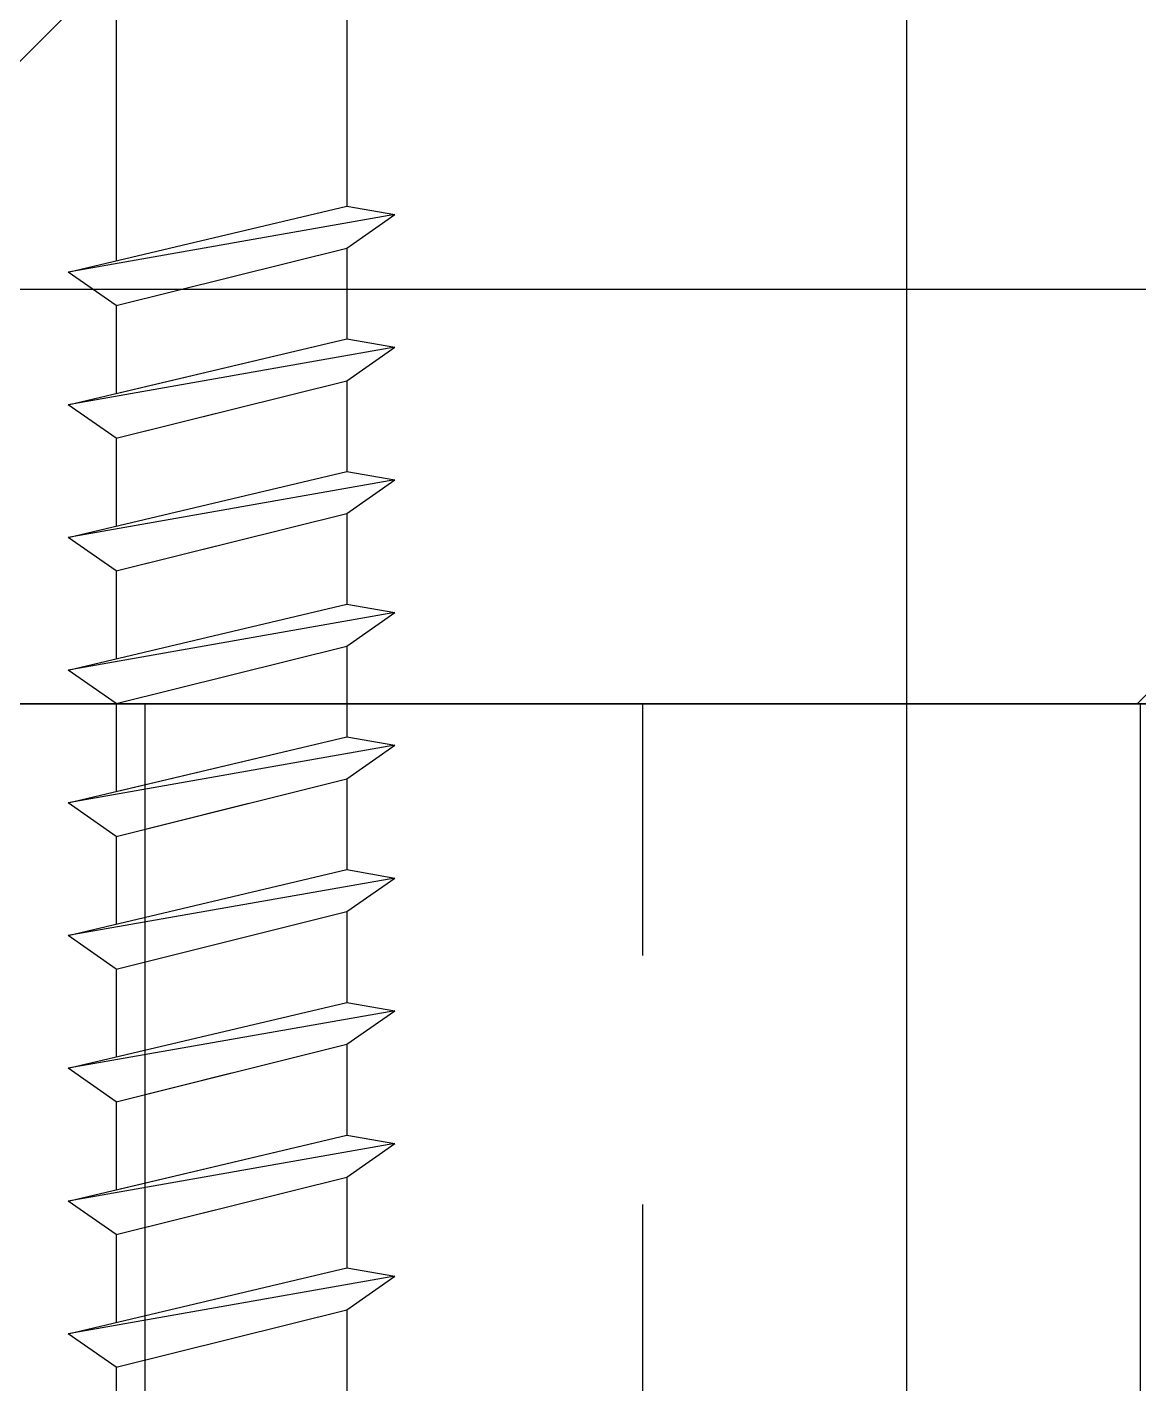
# Model space of a CAD drawing. Header units: inches. Extents: x -2661 to 42767, y -1222 to 9099.
# Drawn here: x -241.589 to -240.752, y 3475.24 to 3476.263 of the extents above; entities that cross this region are included whole.
import ezdxf

# ---------------------------------------------------------------- set-up
doc = ezdxf.new("R2010")
doc.units = ezdxf.units.IN
doc.header["$LTSCALE"] = 12
doc.header["$MEASUREMENT"] = 0
doc.layers.get('0').update_dxf_attribs({"linetype": 'CONTINUOUS'})
for name, color, linetype in [('S-FASTENERS', 2, 'CONTINUOUS'), ('S-NAIL', 2, 'CONTINUOUS'), ('S-SIMPSON', 2, 'CONTINUOUS'), ('S-WOOD', 3, 'CONTINUOUS')]:
    doc.layers.add(name, color=color, linetype=linetype)

# ---------------------------------------------------------------- blocks, each defined once
blk = doc.blocks.new('*U1147')
at = {"layer": 'S-WOOD'}
h = blk.add_hatch(dxfattribs=at)
h.set_pattern_fill('ANSI33', color=1, scale=3, angle=45, style=0)
h.set_pattern_definition([(90, (3.75, -8.375), (-0.75, 1e-16), []), (90, (4.125, -8), (-0.75, 1e-16), [0.375, -0.1875])])
h.paths.add_polyline_path([(5.25, -11.875), (0, -11.875), (0, 0), (5.25, 0)])
blk.add_lwpolyline([(5.25, -11.875), (0, -11.875), (0, 0), (5.25, 0)], close=True)
at = {"color": 4}
blk.add_lwpolyline([(0, 0), (5.25, 0), (5.25, -11.875), (0, -11.875)], close=True, dxfattribs=at)
blk = doc.blocks.new('*U1292')
blk.add_line((0, 0.25), (0, -2.75))
blk = doc.blocks.new('SDS.25X6-f')
at = {"layer": 'S-SIMPSON'}
for p, q in [((0.087, -0.5316), (0.087, -2.75)), ((0.087, -0.5316), (0.087, -2.75)), ((-0.087, -0.536), (-0.087, -2.7912)), ((-0.087, -0.5749), (-0.087, -2.7912)), ((0.087, -2.6816), (0.087, -2.75)), ((0.087, -2.6816), (0.087, -2.75)), ((0.087, -2.6816), (0.087, -2.75)), ((0.087, -2.6816), (0.087, -2.75)), ((0.087, -2.6816), (0.087, -2.75)), ((0.087, -2.6816), (0.087, -2.75)), ((-0.087, -2.7249), (-0.087, -2.7912)), ((-0.087, -2.7249), (-0.087, -2.7912)), ((-0.087, -2.7249), (-0.087, -2.7912)), ((-0.087, -2.7249), (-0.087, -2.7912)), ((-0.087, -2.7249), (-0.087, -2.7912)), ((-0.087, -2.7249), (-0.087, -2.7912)), ((-0.087, -2.7249), (-0.087, -2.7912)), ((-0.087, -2.7249), (-0.087, -2.7912))]:
    blk.add_line(p, q, dxfattribs=at)
at = {"layer": 'S-SIMPSON', "color": 1}
for p, q in [((-0.123, -2.7997), (0.087, -2.75)), ((-0.123, -2.7997), (0.087, -2.75)), ((-0.123, -2.7997), (0.087, -2.75)), ((-0.123, -2.7997), (0.087, -2.75)), ((0.087, -2.75), (0.123, -2.7563)), ((0.087, -2.75), (0.123, -2.7563)), ((0.087, -2.75), (0.123, -2.7563)), ((0.087, -2.75), (0.123, -2.7563)), ((0.123, -2.7563), (-0.123, -2.7997)), ((0.123, -2.7563), (-0.123, -2.7997)), ((0.123, -2.7563), (-0.123, -2.7997)), ((0.123, -2.7563), (-0.123, -2.7997)), ((0.087, -2.7816), (0.123, -2.7563)), ((0.087, -2.7816), (0.123, -2.7563)), ((0.087, -2.7816), (0.123, -2.7563)), ((0.087, -2.7816), (0.123, -2.7563)), ((-0.087, -2.8249), (0.087, -2.7816)), ((-0.087, -2.8249), (0.087, -2.7816)), ((-0.087, -2.8249), (0.087, -2.7816)), ((-0.087, -2.8249), (0.087, -2.7816)), ((0.087, -2.7816), (0.087, -2.85)), ((0.087, -2.7816), (0.087, -2.85)), ((0.087, -2.7816), (0.087, -2.85)), ((0.087, -2.7816), (0.087, -2.85)), ((0.087, -2.7816), (0.087, -2.85)), ((0.087, -2.7816), (0.087, -2.85)), ((0.087, -2.7816), (0.087, -2.85)), ((0.087, -2.7816), (0.087, -2.85)), ((0.087, -2.7816), (0.087, -2.85)), ((0.087, -2.7816), (0.087, -2.85)), ((0.087, -2.7816), (0.087, -2.85)), ((0.087, -2.7816), (0.087, -2.85)), ((0.087, -2.7816), (0.087, -2.85)), ((0.087, -2.7816), (0.087, -2.85)), ((-0.087, -2.8249), (-0.123, -2.7997)), ((-0.087, -2.8249), (-0.123, -2.7997)), ((-0.087, -2.8249), (-0.123, -2.7997)), ((-0.087, -2.8249), (-0.123, -2.7997)), ((-0.087, -2.8249), (-0.123, -2.7997)), ((-0.087, -2.8249), (0, -2.8032)), ((-0.087, -2.8249), (-0.087, -2.8912)), ((-0.087, -2.8249), (-0.087, -2.8912)), ((-0.087, -2.8249), (-0.087, -2.8912)), ((-0.087, -2.8249), (-0.087, -2.8912)), ((-0.087, -2.8249), (-0.087, -2.8912)), ((-0.087, -2.8249), (-0.087, -2.8912)), ((-0.087, -2.8249), (-0.087, -2.8912)), ((-0.087, -2.8249), (-0.087, -2.8912)), ((-0.087, -2.8249), (-0.087, -2.8912)), ((-0.087, -2.8249), (-0.087, -2.8912)), ((-0.087, -2.8249), (-0.087, -2.8912)), ((-0.087, -2.8249), (-0.087, -2.8912)), ((-0.087, -2.8249), (-0.087, -2.8912)), ((-0.087, -2.8249), (-0.087, -2.8912)), ((-0.087, -2.8249), (-0.087, -2.8912)), ((-0.087, -2.8249), (-0.087, -2.8912)), ((-0.123, -2.8997), (0.087, -2.85)), ((-0.123, -2.8997), (0.087, -2.85)), ((-0.123, -2.8997), (0.087, -2.85)), ((-0.123, -2.8997), (0.087, -2.85)), ((-0.123, -2.8997), (0.087, -2.85)), ((-0.123, -2.8997), (0.087, -2.85)), ((-0.123, -2.8997), (0.087, -2.85)), ((-0.123, -2.8997), (0.087, -2.85)), ((-0.087, -2.8912), (0.087, -2.85)), ((0.087, -2.85), (0.123, -2.8563)), ((0.087, -2.85), (0.123, -2.8563)), ((0.087, -2.85), (0.123, -2.8563)), ((0.087, -2.85), (0.123, -2.8563)), ((0.087, -2.85), (0.123, -2.8563)), ((0.087, -2.85), (0.123, -2.8563)), ((0.087, -2.85), (0.123, -2.8563)), ((0.087, -2.85), (0.123, -2.8563)), ((0.087, -2.85), (0.123, -2.8563)), ((0.123, -2.8563), (-0.123, -2.8997)), ((0.123, -2.8563), (-0.123, -2.8997)), ((0.123, -2.8563), (-0.123, -2.8997)), ((0.123, -2.8563), (-0.123, -2.8997)), ((0.123, -2.8563), (-0.123, -2.8997)), ((0.123, -2.8563), (-0.123, -2.8997)), ((0.123, -2.8563), (-0.123, -2.8997)), ((0.123, -2.8563), (-0.123, -2.8997)), ((0.123, -2.8563), (-0.123, -2.8997)), ((0.087, -2.8816), (0.123, -2.8563)), ((0.087, -2.8816), (0.123, -2.8563)), ((0.087, -2.8816), (0.123, -2.8563)), ((0.087, -2.8816), (0.123, -2.8563)), ((0.087, -2.8816), (0.123, -2.8563)), ((0.087, -2.8816), (0.123, -2.8563)), ((0.087, -2.8816), (0.123, -2.8563)), ((0.087, -2.8816), (0.123, -2.8563)), ((0.087, -2.8816), (0.123, -2.8563)), ((-0.087, -2.9249), (0.087, -2.8816)), ((-0.087, -2.9249), (0.087, -2.8816)), ((-0.087, -2.9249), (0.087, -2.8816)), ((-0.087, -2.9249), (0.087, -2.8816)), ((-0.087, -2.9249), (0.087, -2.8816)), ((-0.087, -2.9249), (0.087, -2.8816)), ((-0.087, -2.9249), (0.087, -2.8816)), ((-0.087, -2.9249), (0.087, -2.8816)), ((-0.087, -2.9249), (0.087, -2.8816)), ((0.087, -2.8816), (0.087, -2.95)), ((0.087, -2.8816), (0.087, -2.95)), ((0.087, -2.8816), (0.087, -2.95)), ((0.087, -2.8816), (0.087, -2.95)), ((0.087, -2.8816), (0.087, -2.95)), ((0.087, -2.8816), (0.087, -2.95)), ((0.087, -2.8816), (0.087, -2.95)), ((0.087, -2.8816), (0.087, -2.95)), ((0.087, -2.8816), (0.087, -2.95)), ((0.087, -2.8816), (0.087, -2.95)), ((0.087, -2.8816), (0.087, -2.95)), ((0.087, -2.8816), (0.087, -2.95)), ((0.087, -2.8816), (0.087, -2.95)), ((0.087, -2.8816), (0.087, -2.95)), ((0.087, -2.8816), (0.087, -2.95)), ((0.087, -2.8816), (0.087, -2.95)), ((0.087, -2.8816), (0.087, -2.95)), ((0.087, -2.8816), (0.087, -2.95)), ((0.087, -2.8816), (0.087, -2.95)), ((0.087, -2.8816), (0.087, -2.95)), ((0.087, -2.8816), (0.087, -2.95)), ((-0.087, -2.9249), (-0.123, -2.8997)), ((-0.087, -2.9249), (-0.123, -2.8997)), ((-0.087, -2.9249), (-0.123, -2.8997)), ((-0.087, -2.9249), (-0.123, -2.8997)), ((-0.087, -2.9249), (-0.123, -2.8997)), ((-0.087, -2.9249), (-0.123, -2.8997)), ((-0.087, -2.9249), (-0.123, -2.8997)), ((-0.087, -2.9249), (-0.123, -2.8997)), ((-0.087, -2.9249), (-0.123, -2.8997)), ((-0.087, -2.9249), (-0.123, -2.8997)), ((-0.087, -2.9249), (-0.123, -2.8997)), ((-0.087, -2.9249), (-0.123, -2.8997)), ((-0.087, -2.9249), (-0.123, -2.8997)), ((-0.087, -2.9249), (0.013, -2.9)), ((-0.087, -2.9249), (0.013, -2.9)), ((-0.087, -2.9249), (0.013, -2.9)), ((-0.087, -2.9249), (0, -2.9032)), ((-0.087, -2.9249), (-0.087, -2.9912)), ((-0.087, -2.9249), (-0.087, -2.9912)), ((-0.087, -2.9249), (-0.087, -2.9912)), ((-0.087, -2.9249), (-0.087, -2.9912)), ((-0.087, -2.9249), (-0.087, -2.9912)), ((-0.087, -2.9249), (-0.087, -2.9912)), ((-0.087, -2.9249), (-0.087, -2.9912)), ((-0.087, -2.9249), (-0.087, -2.9912)), ((-0.087, -2.9249), (-0.087, -2.9912)), ((-0.087, -2.9249), (-0.087, -2.9912)), ((-0.087, -2.9249), (-0.087, -2.9912)), ((-0.087, -2.9249), (-0.087, -2.9912)), ((-0.087, -2.9249), (-0.087, -2.9912)), ((-0.087, -2.9249), (-0.087, -2.9912)), ((-0.087, -2.9249), (-0.087, -2.9912)), ((-0.087, -2.9249), (-0.087, -2.9912)), ((-0.087, -2.9249), (-0.087, -2.9912)), ((-0.087, -2.9249), (-0.087, -2.9912)), ((-0.087, -2.9249), (-0.087, -2.9912)), ((-0.087, -2.9249), (-0.087, -2.9912)), ((-0.087, -2.9249), (-0.087, -2.9912)), ((-0.123, -2.9997), (0.087, -2.95)), ((-0.123, -2.9997), (0.087, -2.95)), ((-0.123, -2.9997), (0.087, -2.95)), ((-0.123, -2.9997), (0.087, -2.95)), ((-0.123, -2.9997), (0.087, -2.95)), ((-0.123, -2.9997), (0.087, -2.95)), ((-0.123, -2.9997), (0.087, -2.95)), ((-0.123, -2.9997), (0.087, -2.95)), ((-0.123, -2.9997), (0.087, -2.95)), ((-0.123, -2.9997), (0.087, -2.95)), ((-0.123, -2.9997), (0.087, -2.95)), ((-0.123, -2.9997), (0.087, -2.95)), ((0.087, -2.95), (0.123, -2.9563)), ((0.087, -2.95), (0.123, -2.9563)), ((0.087, -2.95), (0.123, -2.9563)), ((0.087, -2.95), (0.123, -2.9563)), ((0.087, -2.95), (0.123, -2.9563)), ((0.087, -2.95), (0.123, -2.9563)), ((0.087, -2.95), (0.123, -2.9563)), ((0.087, -2.95), (0.123, -2.9563)), ((0.087, -2.95), (0.123, -2.9563)), ((0.087, -2.95), (0.123, -2.9563)), ((0.087, -2.95), (0.123, -2.9563)), ((0.087, -2.95), (0.123, -2.9563)), ((0.123, -2.9563), (-0.123, -2.9997)), ((0.123, -2.9563), (-0.123, -2.9997)), ((0.123, -2.9563), (-0.123, -2.9997)), ((0.123, -2.9563), (-0.123, -2.9997)), ((0.123, -2.9563), (-0.123, -2.9997)), ((0.123, -2.9563), (-0.123, -2.9997)), ((0.123, -2.9563), (-0.123, -2.9997)), ((0.123, -2.9563), (-0.123, -2.9997)), ((0.123, -2.9563), (-0.123, -2.9997)), ((0.123, -2.9563), (-0.123, -2.9997)), ((0.123, -2.9563), (-0.123, -2.9997)), ((0.123, -2.9563), (-0.123, -2.9997)), ((0.087, -2.9816), (0.123, -2.9563)), ((0.087, -2.9816), (0.123, -2.9563)), ((0.087, -2.9816), (0.123, -2.9563)), ((0.087, -2.9816), (0.123, -2.9563)), ((0.087, -2.9816), (0.123, -2.9563)), ((0.087, -2.9816), (0.123, -2.9563)), ((0.087, -2.9816), (0.123, -2.9563)), ((0.087, -2.9816), (0.123, -2.9563)), ((0.087, -2.9816), (0.123, -2.9563)), ((0.087, -2.9816), (0.123, -2.9563)), ((0.087, -2.9816), (0.123, -2.9563)), ((0.087, -2.9816), (0.123, -2.9563)), ((-0.087, -3.0249), (0.087, -2.9816)), ((-0.087, -3.0249), (0.087, -2.9816)), ((-0.087, -3.0249), (0.087, -2.9816)), ((-0.087, -3.0249), (0.087, -2.9816)), ((-0.087, -3.0249), (0.087, -2.9816)), ((-0.087, -3.0249), (0.087, -2.9816)), ((-0.087, -3.0249), (0.087, -2.9816)), ((-0.087, -3.0249), (0.087, -2.9816)), ((-0.087, -3.0249), (0.087, -2.9816)), ((-0.087, -3.0249), (0.087, -2.9816)), ((-0.087, -3.0249), (0.087, -2.9816)), ((-0.087, -3.0249), (0.087, -2.9816)), ((0.087, -2.9816), (0.087, -3.05)), ((0.087, -2.9816), (0.087, -3.05)), ((0.087, -2.9816), (0.087, -3.05)), ((0.087, -2.9816), (0.087, -3.05)), ((0.087, -2.9816), (0.087, -3.05)), ((0.087, -2.9816), (0.087, -3.05)), ((0.087, -2.9816), (0.087, -3.05)), ((0.087, -2.9816), (0.087, -3.05)), ((0.087, -2.9816), (0.087, -3.05)), ((0.087, -2.9816), (0.087, -3.05)), ((0.087, -2.9816), (0.087, -3.05)), ((0.087, -2.9816), (0.087, -3.05)), ((0.087, -2.9816), (0.087, -3.05)), ((0.087, -2.9816), (0.087, -3.05)), ((0.087, -2.9816), (0.087, -3.05)), ((0.087, -2.9816), (0.087, -3.05)), ((0.087, -2.9816), (0.087, -3.05)), ((0.087, -2.9816), (0.087, -3.05)), ((0.087, -2.9816), (0.087, -3.05)), ((0.087, -2.9816), (0.087, -3.05)), ((0.087, -2.9816), (0.087, -3.05)), ((0.087, -2.9816), (0.087, -3.05)), ((0.087, -2.9816), (0.087, -3.05)), ((0.087, -2.9816), (0.087, -3.05)), ((0.087, -2.9816), (0.087, -3.05)), ((-0.087, -3.0249), (-0.123, -2.9997)), ((-0.087, -3.0249), (-0.123, -2.9997)), ((-0.087, -3.0249), (-0.123, -2.9997)), ((-0.087, -3.0249), (-0.123, -2.9997)), ((-0.087, -3.0249), (-0.123, -2.9997)), ((-0.087, -3.0249), (-0.123, -2.9997)), ((-0.087, -3.0249), (-0.123, -2.9997)), ((-0.087, -3.0249), (-0.123, -2.9997)), ((-0.087, -3.0249), (-0.123, -2.9997)), ((-0.087, -3.0249), (-0.123, -2.9997)), ((-0.087, -3.0249), (-0.123, -2.9997)), ((-0.087, -3.0249), (-0.123, -2.9997)), ((-0.087, -3.0249), (-0.123, -2.9997)), ((-0.087, -3.0249), (-0.123, -2.9997)), ((-0.087, -3.0249), (-0.123, -2.9997)), ((-0.087, -3.0249), (0.013, -3)), ((-0.087, -3.0249), (0.013, -3)), ((-0.087, -3.0249), (0.013, -3)), ((-0.087, -3.0249), (-0.087, -3.0912)), ((-0.087, -3.0249), (-0.087, -3.0912)), ((-0.087, -3.0249), (-0.087, -3.0912)), ((-0.087, -3.0249), (-0.087, -3.0912)), ((-0.087, -3.0249), (-0.087, -3.0912)), ((-0.087, -3.0249), (-0.087, -3.0912)), ((-0.087, -3.0249), (-0.087, -3.0912)), ((-0.087, -3.0249), (-0.087, -3.0912)), ((-0.087, -3.0249), (-0.087, -3.0912)), ((-0.087, -3.0249), (-0.087, -3.0912)), ((-0.087, -3.0249), (-0.087, -3.0912)), ((-0.087, -3.0249), (-0.087, -3.0912)), ((-0.087, -3.0249), (-0.087, -3.0912)), ((-0.087, -3.0249), (-0.087, -3.0912)), ((-0.087, -3.0249), (-0.087, -3.0912)), ((-0.087, -3.0249), (-0.087, -3.0912)), ((-0.087, -3.0249), (-0.087, -3.0912)), ((-0.087, -3.0249), (-0.087, -3.0912)), ((-0.087, -3.0249), (-0.087, -3.0912)), ((-0.087, -3.0249), (-0.087, -3.0912)), ((-0.087, -3.0249), (-0.087, -3.0912)), ((-0.087, -3.0249), (-0.087, -3.0912)), ((-0.087, -3.0249), (-0.087, -3.0912)), ((-0.087, -3.0249), (-0.087, -3.0912)), ((-0.087, -3.0249), (-0.087, -3.0912)), ((-0.123, -3.0997), (0.087, -3.05)), ((-0.123, -3.0997), (0.087, -3.05)), ((-0.123, -3.0997), (0.087, -3.05)), ((-0.123, -3.0997), (0.087, -3.05)), ((-0.123, -3.0997), (0.087, -3.05)), ((-0.123, -3.0997), (0.087, -3.05)), ((-0.123, -3.0997), (0.087, -3.05)), ((-0.123, -3.0997), (0.087, -3.05)), ((-0.123, -3.0997), (0.087, -3.05)), ((-0.123, -3.0997), (0.087, -3.05)), ((-0.123, -3.0997), (0.087, -3.05)), ((-0.123, -3.0997), (0.087, -3.05)), ((-0.123, -3.0997), (0.087, -3.05)), ((-0.123, -3.0997), (0.087, -3.05)), ((-0.123, -3.0997), (0.087, -3.05)), ((-0.123, -3.0997), (0.087, -3.05)), ((-0.123, -3.0997), (0.087, -3.05)), ((-0.123, -3.0997), (0.087, -3.05)), ((-0.123, -3.0997), (0.087, -3.05)), ((0.123, -3.0563), (-0.123, -3.0997)), ((0.123, -3.0563), (-0.123, -3.0997)), ((0.123, -3.0563), (-0.123, -3.0997)), ((0.123, -3.0563), (-0.123, -3.0997)), ((0.123, -3.0563), (-0.123, -3.0997)), ((0.123, -3.0563), (-0.123, -3.0997)), ((0.123, -3.0563), (-0.123, -3.0997)), ((0.123, -3.0563), (-0.123, -3.0997)), ((0.123, -3.0563), (-0.123, -3.0997)), ((0.123, -3.0563), (-0.123, -3.0997)), ((0.123, -3.0563), (-0.123, -3.0997)), ((0.123, -3.0563), (-0.123, -3.0997)), ((0.123, -3.0563), (-0.123, -3.0997)), ((0.123, -3.0563), (-0.123, -3.0997)), ((0.123, -3.0563), (-0.123, -3.0997)), ((0.123, -3.0563), (-0.123, -3.0997)), ((0.123, -3.0563), (-0.123, -3.0997)), ((0.123, -3.0563), (-0.123, -3.0997)), ((0.123, -3.0563), (-0.123, -3.0997)), ((0.087, -3.05), (0.123, -3.0563)), ((0.087, -3.05), (0.123, -3.0563)), ((0.087, -3.05), (0.123, -3.0563)), ((0.087, -3.05), (0.123, -3.0563)), ((0.087, -3.05), (0.123, -3.0563)), ((0.087, -3.05), (0.123, -3.0563)), ((0.087, -3.05), (0.123, -3.0563)), ((0.087, -3.05), (0.123, -3.0563)), ((0.087, -3.05), (0.123, -3.0563)), ((0.087, -3.05), (0.123, -3.0563)), ((0.087, -3.05), (0.123, -3.0563)), ((0.087, -3.05), (0.123, -3.0563)), ((0.087, -3.05), (0.123, -3.0563)), ((0.087, -3.05), (0.123, -3.0563)), ((0.087, -3.05), (0.123, -3.0563)), ((0.087, -3.05), (0.123, -3.0563)), ((0.087, -3.05), (0.123, -3.0563)), ((0.087, -3.05), (0.123, -3.0563)), ((0.087, -3.05), (0.123, -3.0563)), ((0.087, -3.0816), (0.123, -3.0563)), ((0.087, -3.0816), (0.123, -3.0563)), ((0.087, -3.0816), (0.123, -3.0563)), ((0.087, -3.0816), (0.123, -3.0563)), ((0.087, -3.0816), (0.123, -3.0563)), ((0.087, -3.0816), (0.123, -3.0563)), ((0.087, -3.0816), (0.123, -3.0563)), ((0.087, -3.0816), (0.123, -3.0563)), ((0.087, -3.0816), (0.123, -3.0563)), ((0.087, -3.0816), (0.123, -3.0563)), ((0.087, -3.0816), (0.123, -3.0563)), ((0.087, -3.0816), (0.123, -3.0563)), ((0.087, -3.0816), (0.123, -3.0563)), ((0.087, -3.0816), (0.123, -3.0563)), ((0.087, -3.0816), (0.123, -3.0563)), ((0.087, -3.0816), (0.123, -3.0563)), ((0.087, -3.0816), (0.123, -3.0563)), ((0.087, -3.0816), (0.123, -3.0563)), ((0.087, -3.0816), (0.123, -3.0563)), ((-0.087, -3.1249), (0.087, -3.0816)), ((-0.087, -3.1249), (0.087, -3.0816)), ((-0.087, -3.1249), (0.087, -3.0816)), ((-0.087, -3.1249), (0.087, -3.0816)), ((-0.087, -3.1249), (0.087, -3.0816)), ((-0.087, -3.1249), (0.087, -3.0816)), ((-0.087, -3.1249), (0.087, -3.0816)), ((-0.087, -3.1249), (0.087, -3.0816)), ((-0.087, -3.1249), (0.087, -3.0816)), ((-0.087, -3.1249), (0.087, -3.0816)), ((-0.087, -3.1249), (0.087, -3.0816)), ((-0.087, -3.1249), (0.087, -3.0816)), ((-0.087, -3.1249), (0.087, -3.0816)), ((-0.087, -3.1249), (0.087, -3.0816)), ((-0.087, -3.1249), (0.087, -3.0816)), ((-0.087, -3.1249), (0.087, -3.0816)), ((-0.087, -3.1249), (0.087, -3.0816)), ((-0.087, -3.1249), (0.087, -3.0816)), ((-0.087, -3.1249), (0.087, -3.0816)), ((0.087, -3.0816), (0.087, -3.15)), ((0.087, -3.0816), (0.087, -3.15)), ((0.087, -3.0816), (0.087, -3.15)), ((0.087, -3.0816), (0.087, -3.15)), ((0.087, -3.0816), (0.087, -3.15)), ((0.087, -3.0816), (0.087, -3.15)), ((0.087, -3.0816), (0.087, -3.15)), ((0.087, -3.0816), (0.087, -3.15)), ((0.087, -3.0816), (0.087, -3.15)), ((0.087, -3.0816), (0.087, -3.15)), ((0.087, -3.0816), (0.087, -3.15)), ((0.087, -3.0816), (0.087, -3.15)), ((-0.087, -3.1249), (-0.123, -3.0997)), ((-0.087, -3.1249), (-0.123, -3.0997)), ((-0.087, -3.1249), (-0.123, -3.0997)), ((-0.087, -3.1249), (-0.123, -3.0997)), ((-0.087, -3.1249), (-0.123, -3.0997)), ((-0.087, -3.1249), (-0.123, -3.0997)), ((-0.087, -3.1249), (-0.123, -3.0997)), ((-0.087, -3.1249), (-0.123, -3.0997)), ((-0.087, -3.1249), (-0.123, -3.0997)), ((-0.087, -3.1249), (-0.123, -3.0997)), ((-0.087, -3.1249), (-0.123, -3.0997)), ((-0.087, -3.1249), (-0.123, -3.0997)), ((-0.087, -3.1249), (-0.123, -3.0997)), ((-0.087, -3.1249), (-0.123, -3.0997)), ((-0.087, -3.1249), (-0.123, -3.0997)), ((-0.087, -3.1249), (-0.123, -3.0997)), ((-0.087, -3.1249), (-0.123, -3.0997)), ((-0.087, -3.1249), (-0.123, -3.0997)), ((-0.087, -3.1249), (-0.123, -3.0997)), ((-0.087, -3.1249), (-0.123, -3.0997)), ((-0.087, -3.1249), (-0.123, -3.0997)), ((-0.087, -3.1249), (-0.123, -3.0997)), ((-0.087, -3.1249), (-0.123, -3.0997)), ((-0.087, -3.1249), (0, -3.1032)), ((-0.087, -3.1249), (0, -3.1032)), ((-0.087, -3.1249), (0, -3.1032)), ((-0.087, -3.1249), (0, -3.1032)), ((-0.087, -3.1249), (-0.087, -3.1912)), ((-0.087, -3.1249), (-0.087, -3.1912)), ((-0.087, -3.1249), (-0.087, -3.1912)), ((-0.087, -3.1249), (-0.087, -3.1912)), ((-0.087, -3.1249), (-0.087, -3.1912)), ((-0.087, -3.1249), (-0.087, -3.1912)), ((-0.087, -3.1249), (-0.087, -3.1912)), ((-0.087, -3.1249), (-0.087, -3.1912)), ((-0.087, -3.1249), (-0.087, -3.1912)), ((-0.087, -3.1249), (-0.087, -3.1912)), ((-0.087, -3.1249), (-0.087, -3.1912)), ((-0.087, -3.1249), (-0.087, -3.1912)), ((-0.087, -3.1249), (-0.087, -3.1912)), ((-0.087, -3.1249), (-0.087, -3.1912)), ((-0.123, -3.1997), (0.087, -3.15)), ((-0.123, -3.1997), (0.087, -3.15)), ((-0.123, -3.1997), (0.087, -3.15)), ((-0.123, -3.1997), (0.087, -3.15)), ((-0.123, -3.1997), (0.087, -3.15)), ((-0.123, -3.1997), (0.087, -3.15)), ((-0.123, -3.1997), (0.087, -3.15)), ((-0.123, -3.1997), (0.087, -3.15)), ((0.123, -3.1563), (-0.123, -3.1997)), ((0.123, -3.1563), (-0.123, -3.1997)), ((0.123, -3.1563), (-0.123, -3.1997)), ((0.123, -3.1563), (-0.123, -3.1997)), ((0.123, -3.1563), (-0.123, -3.1997)), ((0.123, -3.1563), (-0.123, -3.1997)), ((0.123, -3.1563), (-0.123, -3.1997)), ((0.123, -3.1563), (-0.123, -3.1997)), ((0.123, -3.1563), (-0.123, -3.1997)), ((-0.087, -3.1912), (0.087, -3.15)), ((0.087, -3.15), (0.123, -3.1563)), ((0.087, -3.15), (0.123, -3.1563)), ((0.087, -3.15), (0.123, -3.1563)), ((0.087, -3.15), (0.123, -3.1563)), ((0.087, -3.15), (0.123, -3.1563)), ((0.087, -3.15), (0.123, -3.1563)), ((0.087, -3.15), (0.123, -3.1563)), ((0.087, -3.15), (0.123, -3.1563)), ((0.087, -3.15), (0.123, -3.1563)), ((0.087, -3.1816), (0.123, -3.1563)), ((0.087, -3.1816), (0.123, -3.1563)), ((0.087, -3.1816), (0.123, -3.1563)), ((0.087, -3.1816), (0.123, -3.1563)), ((0.087, -3.1816), (0.123, -3.1563)), ((0.087, -3.1816), (0.123, -3.1563)), ((0.087, -3.1816), (0.123, -3.1563)), ((0.087, -3.1816), (0.123, -3.1563)), ((0.087, -3.1816), (0.123, -3.1563)), ((-0.087, -3.2249), (0.087, -3.1816)), ((-0.087, -3.2249), (0.087, -3.1816)), ((-0.087, -3.2249), (0.087, -3.1816)), ((-0.087, -3.2249), (0.087, -3.1816)), ((-0.087, -3.2249), (0.087, -3.1816)), ((-0.087, -3.2249), (0.087, -3.1816)), ((-0.087, -3.2249), (0.087, -3.1816)), ((-0.087, -3.2249), (0.087, -3.1816)), ((-0.087, -3.2249), (0.087, -3.1816)), ((0.087, -3.1816), (0.087, -3.25)), ((0.087, -3.1816), (0.087, -3.25)), ((0.087, -3.1816), (0.087, -3.25)), ((0.087, -3.1816), (0.087, -3.25)), ((0.087, -3.1816), (0.087, -3.25)), ((0.087, -3.1816), (0.087, -3.25)), ((0.087, -3.1816), (0.087, -3.25)), ((0.087, -3.1816), (0.087, -3.25)), ((0.087, -3.1816), (0.087, -3.25)), ((0.087, -3.1816), (0.087, -3.25)), ((0.087, -3.1816), (0.087, -3.25)), ((0.087, -3.1816), (0.087, -3.25)), ((0.087, -3.1816), (0.087, -3.25)), ((0.087, -3.1816), (0.087, -3.25)), ((0.087, -3.1816), (0.087, -3.25)), ((0.087, -3.1816), (0.087, -3.25)), ((0.087, -3.1816), (0.087, -3.25)), ((-0.087, -3.2249), (-0.123, -3.1997)), ((-0.087, -3.2249), (-0.123, -3.1997)), ((-0.087, -3.2249), (-0.123, -3.1997)), ((-0.087, -3.2249), (-0.123, -3.1997)), ((-0.087, -3.2249), (-0.123, -3.1997)), ((-0.087, -3.2249), (-0.123, -3.1997)), ((-0.087, -3.2249), (-0.123, -3.1997)), ((-0.087, -3.2249), (-0.123, -3.1997)), ((-0.087, -3.2249), (-0.123, -3.1997)), ((-0.087, -3.2249), (-0.123, -3.1997)), ((-0.087, -3.2249), (-0.123, -3.1997)), ((-0.087, -3.2249), (-0.123, -3.1997)), ((-0.087, -3.2249), (-0.123, -3.1997)), ((-0.087, -3.2249), (0.013, -3.2)), ((-0.087, -3.2249), (0.013, -3.2)), ((-0.087, -3.2249), (0.013, -3.2)), ((-0.087, -3.2249), (0, -3.2032)), ((-0.087, -3.2249), (-0.087, -3.2912)), ((-0.087, -3.2249), (-0.087, -3.2912)), ((-0.087, -3.2249), (-0.087, -3.2912)), ((-0.087, -3.2249), (-0.087, -3.2912)), ((-0.087, -3.2249), (-0.087, -3.2912)), ((-0.087, -3.2249), (-0.087, -3.2912)), ((-0.087, -3.2249), (-0.087, -3.2912)), ((-0.087, -3.2249), (-0.087, -3.2912)), ((-0.087, -3.2249), (-0.087, -3.2912)), ((-0.087, -3.2249), (-0.087, -3.2912)), ((-0.087, -3.2249), (-0.087, -3.2912)), ((-0.087, -3.2249), (-0.087, -3.2912)), ((-0.087, -3.2249), (-0.087, -3.2912)), ((-0.087, -3.2249), (-0.087, -3.2912)), ((-0.087, -3.2249), (-0.087, -3.2912)), ((-0.087, -3.2249), (-0.087, -3.2912)), ((-0.123, -3.2997), (0.087, -3.25)), ((-0.123, -3.2997), (0.087, -3.25)), ((-0.123, -3.2997), (0.087, -3.25)), ((-0.123, -3.2997), (0.087, -3.25)), ((-0.123, -3.2997), (0.087, -3.25)), ((-0.123, -3.2997), (0.087, -3.25)), ((-0.123, -3.2997), (0.087, -3.25)), ((-0.123, -3.2997), (0.087, -3.25)), ((-0.123, -3.2997), (0.087, -3.25)), ((-0.123, -3.2997), (0.087, -3.25)), ((-0.123, -3.2997), (0.087, -3.25)), ((-0.123, -3.2997), (0.087, -3.25)), ((0.087, -3.25), (0.123, -3.2563)), ((0.087, -3.25), (0.123, -3.2563)), ((0.087, -3.25), (0.123, -3.2563)), ((0.087, -3.25), (0.123, -3.2563)), ((0.087, -3.25), (0.123, -3.2563)), ((0.087, -3.25), (0.123, -3.2563)), ((0.087, -3.25), (0.123, -3.2563)), ((0.087, -3.25), (0.123, -3.2563)), ((0.087, -3.25), (0.123, -3.2563)), ((0.087, -3.25), (0.123, -3.2563)), ((0.087, -3.25), (0.123, -3.2563)), ((0.087, -3.25), (0.123, -3.2563)), ((0.123, -3.2563), (-0.123, -3.2997)), ((0.123, -3.2563), (-0.123, -3.2997)), ((0.123, -3.2563), (-0.123, -3.2997)), ((0.123, -3.2563), (-0.123, -3.2997)), ((0.123, -3.2563), (-0.123, -3.2997)), ((0.123, -3.2563), (-0.123, -3.2997)), ((0.123, -3.2563), (-0.123, -3.2997)), ((0.123, -3.2563), (-0.123, -3.2997)), ((0.123, -3.2563), (-0.123, -3.2997)), ((0.123, -3.2563), (-0.123, -3.2997)), ((0.123, -3.2563), (-0.123, -3.2997)), ((0.123, -3.2563), (-0.123, -3.2997)), ((0.087, -3.2816), (0.123, -3.2563)), ((0.087, -3.2816), (0.123, -3.2563)), ((0.087, -3.2816), (0.123, -3.2563)), ((0.087, -3.2816), (0.123, -3.2563)), ((0.087, -3.2816), (0.123, -3.2563)), ((0.087, -3.2816), (0.123, -3.2563)), ((0.087, -3.2816), (0.123, -3.2563)), ((0.087, -3.2816), (0.123, -3.2563)), ((0.087, -3.2816), (0.123, -3.2563)), ((0.087, -3.2816), (0.123, -3.2563)), ((0.087, -3.2816), (0.123, -3.2563)), ((0.087, -3.2816), (0.123, -3.2563)), ((-0.087, -3.3249), (0.087, -3.2816)), ((-0.087, -3.3249), (0.087, -3.2816)), ((-0.087, -3.3249), (0.087, -3.2816)), ((-0.087, -3.3249), (0.087, -3.2816)), ((-0.087, -3.3249), (0.087, -3.2816)), ((-0.087, -3.3249), (0.087, -3.2816)), ((-0.087, -3.3249), (0.087, -3.2816)), ((-0.087, -3.3249), (0.087, -3.2816)), ((-0.087, -3.3249), (0.087, -3.2816)), ((-0.087, -3.3249), (0.087, -3.2816)), ((-0.087, -3.3249), (0.087, -3.2816)), ((-0.087, -3.3249), (0.087, -3.2816)), ((0.087, -3.2816), (0.087, -3.35)), ((0.087, -3.2816), (0.087, -3.35)), ((0.087, -3.2816), (0.087, -3.35)), ((0.087, -3.2816), (0.087, -3.35)), ((0.087, -3.2816), (0.087, -3.35)), ((0.087, -3.2816), (0.087, -3.35)), ((0.087, -3.2816), (0.087, -3.35)), ((0.087, -3.2816), (0.087, -3.35)), ((0.087, -3.2816), (0.087, -3.35)), ((0.087, -3.2816), (0.087, -3.35)), ((0.087, -3.2816), (0.087, -3.35)), ((0.087, -3.2816), (0.087, -3.35)), ((0.087, -3.2816), (0.087, -3.35)), ((0.087, -3.2816), (0.087, -3.35)), ((0.087, -3.2816), (0.087, -3.35)), ((0.087, -3.2816), (0.087, -3.35)), ((0.087, -3.2816), (0.087, -3.35)), ((-0.087, -3.3249), (-0.123, -3.2997)), ((-0.087, -3.3249), (-0.123, -3.2997)), ((-0.087, -3.3249), (-0.123, -3.2997)), ((-0.087, -3.3249), (-0.123, -3.2997)), ((-0.087, -3.3249), (-0.123, -3.2997)), ((-0.087, -3.3249), (-0.123, -3.2997)), ((-0.087, -3.3249), (-0.123, -3.2997)), ((-0.087, -3.3249), (-0.123, -3.2997)), ((-0.087, -3.3249), (-0.123, -3.2997)), ((-0.087, -3.3249), (-0.123, -3.2997)), ((-0.087, -3.3249), (-0.123, -3.2997)), ((-0.087, -3.3249), (-0.123, -3.2997)), ((-0.087, -3.3249), (-0.087, -3.3912)), ((-0.087, -3.3249), (-0.087, -3.3912)), ((-0.087, -3.3249), (-0.087, -3.3912)), ((-0.087, -3.3249), (-0.087, -3.3912)), ((-0.087, -3.3249), (-0.087, -3.3912)), ((-0.087, -3.3249), (-0.087, -3.3912)), ((-0.087, -3.3249), (-0.087, -3.3912)), ((-0.087, -3.3249), (-0.087, -3.3912)), ((-0.087, -3.3249), (-0.087, -3.3912)), ((-0.087, -3.3249), (-0.087, -3.3912)), ((-0.087, -3.3249), (-0.087, -3.3912)), ((-0.087, -3.3249), (-0.087, -3.3912)), ((-0.087, -3.3249), (-0.087, -3.3912)), ((-0.087, -3.3249), (-0.087, -3.3912)), ((-0.087, -3.3249), (-0.087, -3.3912)), ((-0.087, -3.3249), (-0.087, -3.3912)), ((-0.087, -3.3249), (-0.087, -3.3912)), ((-0.123, -3.3997), (0.087, -3.35)), ((-0.123, -3.3997), (0.087, -3.35)), ((-0.123, -3.3997), (0.087, -3.35)), ((-0.123, -3.3997), (0.087, -3.35)), ((-0.123, -3.3997), (0.087, -3.35)), ((-0.123, -3.3997), (0.087, -3.35)), ((-0.123, -3.3997), (0.087, -3.35)), ((-0.123, -3.3997), (0.087, -3.35)), ((-0.123, -3.3997), (0.087, -3.35)), ((-0.123, -3.3997), (0.087, -3.35)), ((-0.123, -3.3997), (0.087, -3.35)), ((-0.123, -3.3997), (0.087, -3.35)), ((-0.123, -3.3997), (0.087, -3.35)), ((-0.123, -3.3997), (0.087, -3.35)), ((-0.123, -3.3997), (0.087, -3.35)), ((0.087, -3.35), (0.123, -3.3563)), ((0.087, -3.35), (0.123, -3.3563)), ((0.087, -3.35), (0.123, -3.3563)), ((0.087, -3.35), (0.123, -3.3563)), ((0.087, -3.35), (0.123, -3.3563)), ((0.087, -3.35), (0.123, -3.3563)), ((0.087, -3.35), (0.123, -3.3563)), ((0.087, -3.35), (0.123, -3.3563)), ((0.087, -3.35), (0.123, -3.3563)), ((0.087, -3.35), (0.123, -3.3563)), ((0.087, -3.35), (0.123, -3.3563)), ((0.087, -3.35), (0.123, -3.3563)), ((0.087, -3.35), (0.123, -3.3563)), ((0.087, -3.35), (0.123, -3.3563)), ((0.087, -3.35), (0.123, -3.3563)), ((0.123, -3.3563), (-0.123, -3.3997)), ((0.123, -3.3563), (-0.123, -3.3997)), ((0.123, -3.3563), (-0.123, -3.3997)), ((0.123, -3.3563), (-0.123, -3.3997)), ((0.123, -3.3563), (-0.123, -3.3997)), ((0.123, -3.3563), (-0.123, -3.3997)), ((0.123, -3.3563), (-0.123, -3.3997)), ((0.123, -3.3563), (-0.123, -3.3997)), ((0.123, -3.3563), (-0.123, -3.3997)), ((0.123, -3.3563), (-0.123, -3.3997)), ((0.123, -3.3563), (-0.123, -3.3997)), ((0.123, -3.3563), (-0.123, -3.3997)), ((0.123, -3.3563), (-0.123, -3.3997)), ((0.123, -3.3563), (-0.123, -3.3997)), ((0.123, -3.3563), (-0.123, -3.3997)), ((0.087, -3.3816), (0.123, -3.3563)), ((0.087, -3.3816), (0.123, -3.3563)), ((0.087, -3.3816), (0.123, -3.3563)), ((0.087, -3.3816), (0.123, -3.3563)), ((0.087, -3.3816), (0.123, -3.3563)), ((0.087, -3.3816), (0.123, -3.3563)), ((0.087, -3.3816), (0.123, -3.3563)), ((0.087, -3.3816), (0.123, -3.3563)), ((0.087, -3.3816), (0.123, -3.3563)), ((0.087, -3.3816), (0.123, -3.3563)), ((0.087, -3.3816), (0.123, -3.3563)), ((0.087, -3.3816), (0.123, -3.3563)), ((0.087, -3.3816), (0.123, -3.3563)), ((0.087, -3.3816), (0.123, -3.3563)), ((0.087, -3.3816), (0.123, -3.3563)), ((-0.087, -3.4249), (0.087, -3.3816)), ((-0.087, -3.4249), (0.087, -3.3816)), ((-0.087, -3.4249), (0.087, -3.3816)), ((-0.087, -3.4249), (0.087, -3.3816)), ((-0.087, -3.4249), (0.087, -3.3816)), ((-0.087, -3.4249), (0.087, -3.3816)), ((-0.087, -3.4249), (0.087, -3.3816)), ((-0.087, -3.4249), (0.087, -3.3816)), ((-0.087, -3.4249), (0.087, -3.3816)), ((-0.087, -3.4249), (0.087, -3.3816)), ((-0.087, -3.4249), (0.087, -3.3816)), ((-0.087, -3.4249), (0.087, -3.3816)), ((-0.087, -3.4249), (0.087, -3.3816)), ((-0.087, -3.4249), (0.087, -3.3816)), ((-0.087, -3.4249), (0.087, -3.3816)), ((0.087, -3.3816), (0.087, -3.45)), ((0.087, -3.3816), (0.087, -3.45)), ((0.087, -3.3816), (0.087, -3.45)), ((0.087, -3.3816), (0.087, -3.45)), ((0.087, -3.3816), (0.087, -3.45)), ((0.087, -3.3816), (0.087, -3.45)), ((0.087, -3.3816), (0.087, -3.45)), ((0.087, -3.3816), (0.087, -3.45)), ((0.087, -3.3816), (0.087, -3.45)), ((0.087, -3.3816), (0.087, -3.45)), ((0.087, -3.3816), (0.087, -3.45)), ((0.087, -3.3816), (0.087, -3.45)), ((0.087, -3.3816), (0.087, -3.45)), ((0.087, -3.3816), (0.087, -3.45)), ((0.087, -3.3816), (0.087, -3.45)), ((0.087, -3.3816), (0.087, -3.45)), ((0.087, -3.3816), (0.087, -3.45)), ((0.087, -3.3816), (0.087, -3.45)), ((-0.087, -3.4249), (-0.123, -3.3997)), ((-0.087, -3.4249), (-0.123, -3.3997)), ((-0.087, -3.4249), (-0.123, -3.3997)), ((-0.087, -3.4249), (-0.123, -3.3997)), ((-0.087, -3.4249), (-0.123, -3.3997)), ((-0.087, -3.4249), (-0.123, -3.3997)), ((-0.087, -3.4249), (-0.123, -3.3997)), ((-0.087, -3.4249), (-0.123, -3.3997)), ((-0.087, -3.4249), (-0.123, -3.3997)), ((-0.087, -3.4249), (-0.123, -3.3997)), ((-0.087, -3.4249), (-0.123, -3.3997)), ((-0.087, -3.4249), (-0.123, -3.3997)), ((-0.087, -3.4249), (-0.123, -3.3997)), ((-0.087, -3.4249), (-0.123, -3.3997)), ((-0.087, -3.4249), (-0.123, -3.3997)), ((-0.087, -3.4249), (-0.123, -3.3997)), ((-0.087, -3.4249), (-0.123, -3.3997)), ((-0.087, -3.4249), (-0.123, -3.3997)), ((-0.087, -3.4249), (0, -3.4032)), ((-0.087, -3.4249), (0, -3.4032)), ((-0.087, -3.4249), (0, -3.4032)), ((-0.087, -3.4249), (-0.087, -3.4912)), ((-0.087, -3.4249), (-0.087, -3.4912)), ((-0.087, -3.4249), (-0.087, -3.4912)), ((-0.087, -3.4249), (-0.087, -3.4912)), ((-0.087, -3.4249), (-0.087, -3.4912)), ((-0.087, -3.4249), (-0.087, -3.4912)), ((-0.087, -3.4249), (-0.087, -3.4912)), ((-0.087, -3.4249), (-0.087, -3.4912)), ((-0.087, -3.4249), (-0.087, -3.4912)), ((-0.087, -3.4249), (-0.087, -3.4912)), ((-0.087, -3.4249), (-0.087, -3.4912)), ((-0.087, -3.4249), (-0.087, -3.4912)), ((-0.123, -3.4997), (0.087, -3.45)), ((-0.123, -3.4997), (0.087, -3.45)), ((-0.123, -3.4997), (0.087, -3.45)), ((-0.123, -3.4997), (0.087, -3.45)), ((-0.123, -3.4997), (0.087, -3.45)), ((-0.123, -3.4997), (0.087, -3.45)), ((-0.123, -3.4997), (0.087, -3.45)), ((-0.123, -3.4997), (0.087, -3.45)), ((-0.087, -3.4912), (0.087, -3.45)), ((0.087, -3.45), (0.123, -3.4563)), ((0.087, -3.45), (0.123, -3.4563)), ((0.087, -3.45), (0.123, -3.4563)), ((0.087, -3.45), (0.123, -3.4563)), ((0.087, -3.45), (0.123, -3.4563)), ((0.087, -3.45), (0.123, -3.4563)), ((0.087, -3.45), (0.123, -3.4563)), ((0.087, -3.45), (0.123, -3.4563)), ((0.087, -3.45), (0.123, -3.4563)), ((0.123, -3.4563), (-0.123, -3.4997)), ((0.123, -3.4563), (-0.123, -3.4997)), ((0.123, -3.4563), (-0.123, -3.4997)), ((0.123, -3.4563), (-0.123, -3.4997)), ((0.123, -3.4563), (-0.123, -3.4997)), ((0.123, -3.4563), (-0.123, -3.4997)), ((0.123, -3.4563), (-0.123, -3.4997)), ((0.123, -3.4563), (-0.123, -3.4997)), ((0.123, -3.4563), (-0.123, -3.4997)), ((0.087, -3.4816), (0.123, -3.4563)), ((0.087, -3.4816), (0.123, -3.4563)), ((0.087, -3.4816), (0.123, -3.4563)), ((0.087, -3.4816), (0.123, -3.4563)), ((0.087, -3.4816), (0.123, -3.4563)), ((0.087, -3.4816), (0.123, -3.4563)), ((0.087, -3.4816), (0.123, -3.4563)), ((0.087, -3.4816), (0.123, -3.4563)), ((0.087, -3.4816), (0.123, -3.4563)), ((-0.087, -3.5249), (0.087, -3.4816)), ((-0.087, -3.5249), (0.087, -3.4816)), ((-0.087, -3.5249), (0.087, -3.4816)), ((-0.087, -3.5249), (0.087, -3.4816)), ((-0.087, -3.5249), (0.087, -3.4816)), ((-0.087, -3.5249), (0.087, -3.4816)), ((-0.087, -3.5249), (0.087, -3.4816)), ((-0.087, -3.5249), (0.087, -3.4816)), ((-0.087, -3.5249), (0.087, -3.4816)), ((0.087, -3.4816), (0.087, -3.55)), ((0.087, -3.4816), (0.087, -3.55)), ((0.087, -3.4816), (0.087, -3.55)), ((0.087, -3.4816), (0.087, -3.55)), ((0.087, -3.4816), (0.087, -3.55)), ((0.087, -3.4816), (0.087, -3.55)), ((0.087, -3.4816), (0.087, -3.55)), ((0.087, -3.4816), (0.087, -3.55)), ((0.087, -3.4816), (0.087, -3.55)), ((0.087, -3.4816), (0.087, -3.55)), ((0.087, -3.4816), (0.087, -3.55)), ((0.087, -3.4816), (0.087, -3.55)), ((0.087, -3.4816), (0.087, -3.55)), ((-0.087, -3.5249), (-0.123, -3.4997)), ((-0.087, -3.5249), (-0.123, -3.4997)), ((-0.087, -3.5249), (-0.123, -3.4997)), ((-0.087, -3.5249), (-0.123, -3.4997)), ((-0.087, -3.5249), (-0.123, -3.4997)), ((-0.087, -3.5249), (-0.123, -3.4997)), ((-0.087, -3.5249), (-0.123, -3.4997)), ((-0.087, -3.5249), (-0.123, -3.4997)), ((-0.087, -3.5249), (-0.123, -3.4997)), ((-0.087, -3.5249), (-0.123, -3.4997)), ((-0.087, -3.5249), (-0.123, -3.4997)), ((-0.087, -3.5249), (-0.123, -3.4997)), ((-0.087, -3.5249), (-0.123, -3.4997)), ((-0.087, -3.5249), (0.013, -3.5)), ((-0.087, -3.5249), (0.013, -3.5)), ((-0.087, -3.5249), (0.013, -3.5)), ((-0.087, -3.5249), (0, -3.5032)), ((-0.087, -3.5249), (-0.087, -3.5912)), ((-0.087, -3.5249), (-0.087, -3.5912)), ((-0.087, -3.5249), (-0.087, -3.5912)), ((-0.087, -3.5249), (-0.087, -3.5912)), ((-0.087, -3.5249), (-0.087, -3.5912)), ((-0.087, -3.5249), (-0.087, -3.5912)), ((-0.087, -3.5249), (-0.087, -3.5912)), ((-0.087, -3.5249), (-0.087, -3.5912)), ((-0.087, -3.5249), (-0.087, -3.5912)), ((-0.087, -3.5249), (-0.087, -3.5912)), ((-0.087, -3.5249), (-0.087, -3.5912)), ((-0.123, -3.5997), (0.087, -3.55)), ((-0.123, -3.5997), (0.087, -3.55)), ((-0.123, -3.5997), (0.087, -3.55)), ((-0.123, -3.5997), (0.087, -3.55)), ((-0.123, -3.5997), (0.087, -3.55)), ((-0.123, -3.5997), (0.087, -3.55)), ((-0.123, -3.5997), (0.087, -3.55)), ((-0.123, -3.5997), (0.087, -3.55)), ((-0.123, -3.5997), (0.087, -3.55)), ((0.123, -3.5563), (-0.123, -3.5997)), ((0.123, -3.5563), (-0.123, -3.5997)), ((0.123, -3.5563), (-0.123, -3.5997)), ((0.123, -3.5563), (-0.123, -3.5997)), ((0.123, -3.5563), (-0.123, -3.5997)), ((0.123, -3.5563), (-0.123, -3.5997)), ((0.123, -3.5563), (-0.123, -3.5997)), ((0.123, -3.5563), (-0.123, -3.5997)), ((0.123, -3.5563), (-0.123, -3.5997)), ((0.087, -3.55), (0.123, -3.5563)), ((0.087, -3.55), (0.123, -3.5563)), ((0.087, -3.55), (0.123, -3.5563)), ((0.087, -3.55), (0.123, -3.5563)), ((0.087, -3.55), (0.123, -3.5563)), ((0.087, -3.55), (0.123, -3.5563)), ((0.087, -3.55), (0.123, -3.5563)), ((0.087, -3.55), (0.123, -3.5563)), ((0.087, -3.55), (0.123, -3.5563)), ((0.087, -3.5816), (0.123, -3.5563)), ((0.087, -3.5816), (0.123, -3.5563)), ((0.087, -3.5816), (0.123, -3.5563)), ((0.087, -3.5816), (0.123, -3.5563)), ((0.087, -3.5816), (0.123, -3.5563)), ((0.087, -3.5816), (0.123, -3.5563)), ((0.087, -3.5816), (0.123, -3.5563)), ((0.087, -3.5816), (0.123, -3.5563)), ((0.087, -3.5816), (0.123, -3.5563)), ((-0.087, -3.6249), (0.087, -3.5816)), ((-0.087, -3.6249), (0.087, -3.5816)), ((-0.087, -3.6249), (0.087, -3.5816)), ((-0.087, -3.6249), (0.087, -3.5816)), ((-0.087, -3.6249), (0.087, -3.5816)), ((-0.087, -3.6249), (0.087, -3.5816)), ((-0.087, -3.6249), (0.087, -3.5816)), ((-0.087, -3.6249), (0.087, -3.5816)), ((-0.087, -3.6249), (0.087, -3.5816)), ((0.087, -3.5816), (0.087, -3.65)), ((0.087, -3.5816), (0.087, -3.65)), ((0.087, -3.5816), (0.087, -3.65)), ((0.087, -3.5816), (0.087, -3.65)), ((0.087, -3.5816), (0.087, -3.65)), ((0.087, -3.5816), (0.087, -3.65)), ((0.087, -3.5816), (0.087, -3.65)), ((0.087, -3.5816), (0.087, -3.65)), ((0.087, -3.5816), (0.087, -3.65)), ((0.087, -3.5816), (0.087, -3.65)), ((0.087, -3.5816), (0.087, -3.65)), ((-0.087, -3.6249), (-0.123, -3.5997)), ((-0.087, -3.6249), (-0.123, -3.5997)), ((-0.087, -3.6249), (-0.123, -3.5997)), ((-0.087, -3.6249), (-0.123, -3.5997)), ((-0.087, -3.6249), (-0.123, -3.5997)), ((-0.087, -3.6249), (-0.123, -3.5997)), ((-0.087, -3.6249), (-0.123, -3.5997)), ((-0.087, -3.6249), (-0.123, -3.5997)), ((-0.087, -3.6249), (-0.123, -3.5997)), ((-0.087, -3.6249), (-0.087, -3.6912)), ((-0.087, -3.6249), (-0.087, -3.6912)), ((-0.087, -3.6249), (-0.087, -3.6912)), ((-0.087, -3.6249), (-0.087, -3.6912)), ((-0.087, -3.6249), (-0.087, -3.6912)), ((-0.087, -3.6249), (-0.087, -3.6912)), ((-0.087, -3.6249), (-0.087, -3.6912)), ((-0.087, -3.6249), (-0.087, -3.6912)), ((-0.087, -3.6249), (-0.087, -3.6912)), ((-0.087, -3.6249), (-0.087, -3.6912)), ((-0.087, -3.6249), (-0.087, -3.6912))]:
    blk.add_line(p, q, dxfattribs=at)
blk = doc.blocks.new('*U1812')
at = {"layer": 'S-FASTENERS'}
blk.add_blockref('SDS.25X6-f', (0, 0), dxfattribs=at)

msp = doc.modelspace()

# ---------------------------------------------------------------- hatches: boundary and pattern name
at = {"layer": 'S-WOOD'}
h = msp.add_hatch(dxfattribs=at)
h.set_pattern_fill('PLAST', color=1, scale=5, angle=45, style=0)
h.set_pattern_definition([(45, (-245.6144, 3475.7527), (-0.883883, 0.883883), []), (45, (-245.7249, 3475.8632), (-0.883883, 0.883883), []), (45, (-245.8354, 3475.9736), (-0.883883, 0.883883), [])])
h.paths.add_polyline_path([(-283.42689, 3475.75268), (-240.42689, 3475.75268), (-240.42689, 3476.37768), (-283.42689, 3476.37768)])

# ---------------------------------------------------------------- linework, layer by layer
at = {"layer": 'S-WOOD', "color": 1}
msp.add_line((-283.42689, 3476.06518), (-240.42689, 3476.06518), dxfattribs=at)
at = {"layer": 'S-WOOD'}
msp.add_lwpolyline([(-283.42689, 3475.75268), (-240.42689, 3475.75268), (-240.42689, 3476.37768), (-283.42689, 3476.37768)], close=True, dxfattribs=at)

# ---------------------------------------------------------------- block references
at = {"layer": 'S-NAIL', "color": 1}
msp.add_blockref('*U1292', (-240.92689, 3476.37768), dxfattribs=at)
at = {"layer": 'S-SIMPSON'}
msp.add_blockref('*U1812', (-241.43539, 3478.87768), dxfattribs=at)
at = {"layer": 'S-WOOD', "xscale": -1}
msp.add_blockref('*U1147', (-240.42689, 3475.75268), dxfattribs=at)

doc.saveas('drawing.dxf')
